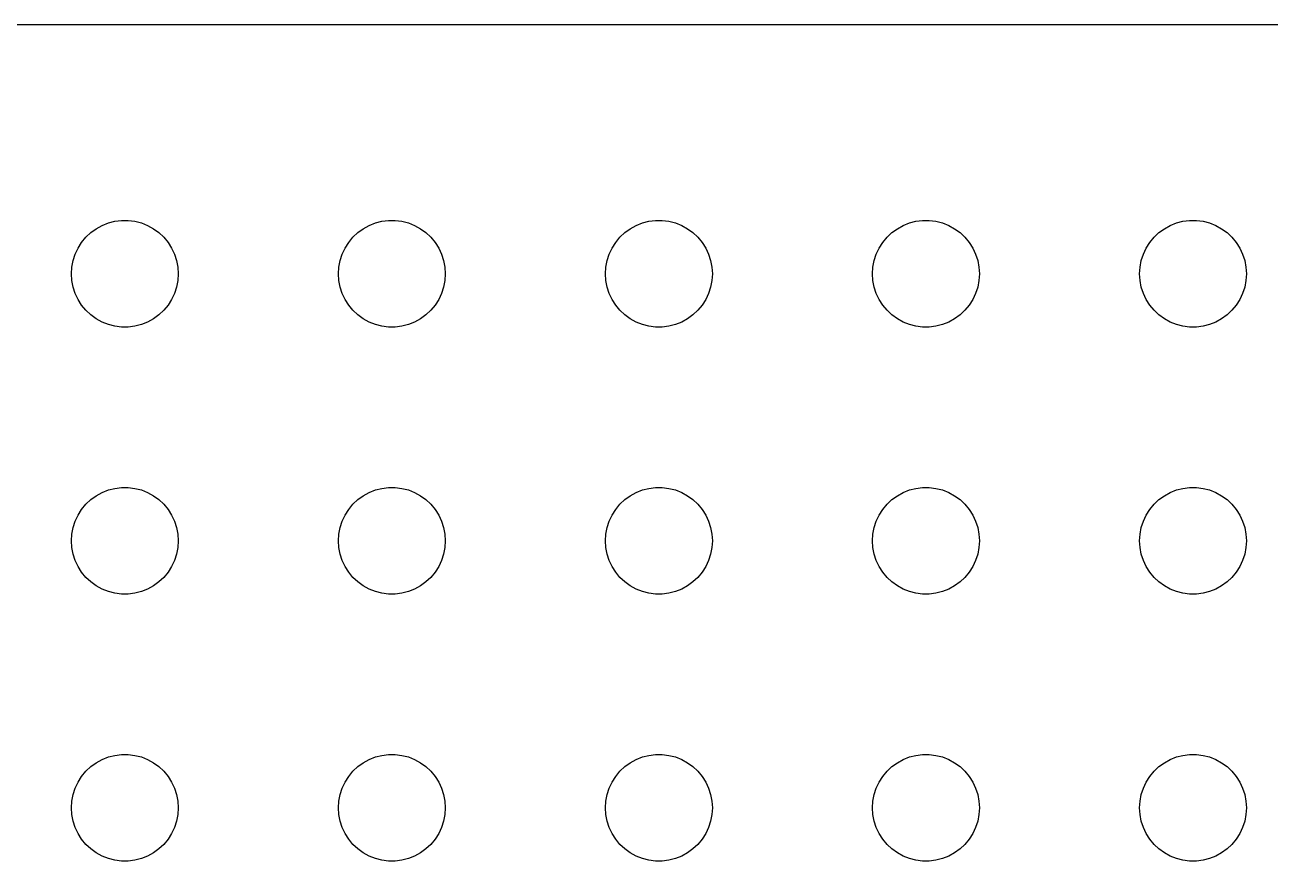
# Model space of a CAD drawing. Header units: metres. Extents: x -134 to 134, y 518 to 1078.
# Drawn here: x -70.31 to -35.33, y 598.5 to 621.99 of the extents above; entities that cross this region are included whole.
import ezdxf

# ---------------------------------------------------------------- set-up
doc = ezdxf.new("R2010")
doc.units = ezdxf.units.M

msp = doc.modelspace()

# ---------------------------------------------------------------- linework, layer by layer
for p, q in [((129.814, 621.99), (-129.814, 621.99)), ((-68.4561, 616.156), (-68.3037, 616.266)), ((-68.3037, 616.266), (-68.1387, 616.357)), ((-68.1387, 616.357), (-67.9635, 616.427)), ((-67.9635, 616.427), (-67.7811, 616.473)), ((-67.7811, 616.473), (-67.5942, 616.497)), ((-67.5942, 616.497), (-67.4058, 616.497)), ((-67.4058, 616.497), (-67.2189, 616.473)), ((-67.2189, 616.473), (-67.0365, 616.427)), ((-67.0365, 616.427), (-66.8613, 616.357)), ((-66.8613, 616.357), (-66.6963, 616.266)), ((-66.6963, 616.266), (-66.5439, 616.156)), ((-60.9561, 616.156), (-60.8037, 616.266)), ((-60.8037, 616.266), (-60.6387, 616.357)), ((-60.6387, 616.357), (-60.4635, 616.427)), ((-60.4635, 616.427), (-60.2811, 616.473)), ((-60.2811, 616.473), (-60.0942, 616.497)), ((-60.0942, 616.497), (-59.9058, 616.497)), ((-59.9058, 616.497), (-59.7189, 616.473)), ((-59.7189, 616.473), (-59.5365, 616.427)), ((-59.5365, 616.427), (-59.3613, 616.357)), ((-59.3613, 616.357), (-59.1963, 616.266)), ((-59.1963, 616.266), (-59.0439, 616.156)), ((-53.4561, 616.156), (-53.3037, 616.266)), ((-53.3037, 616.266), (-53.1387, 616.357)), ((-53.1387, 616.357), (-52.9635, 616.427)), ((-52.9635, 616.427), (-52.7811, 616.473)), ((-52.7811, 616.473), (-52.5942, 616.497)), ((-52.5942, 616.497), (-52.4058, 616.497)), ((-52.4058, 616.497), (-52.2189, 616.473)), ((-52.2189, 616.473), (-52.0365, 616.427)), ((-52.0365, 616.427), (-51.8613, 616.357)), ((-51.8613, 616.357), (-51.6963, 616.266)), ((-51.6963, 616.266), (-51.5439, 616.156)), ((-45.9561, 616.156), (-45.8037, 616.266)), ((-45.8037, 616.266), (-45.6387, 616.357)), ((-45.6387, 616.357), (-45.4635, 616.427)), ((-45.4635, 616.427), (-45.2811, 616.473)), ((-45.2811, 616.473), (-45.0942, 616.497)), ((-45.0942, 616.497), (-44.9058, 616.497)), ((-44.9058, 616.497), (-44.7189, 616.473)), ((-44.7189, 616.473), (-44.5365, 616.427)), ((-44.5365, 616.427), (-44.3613, 616.357)), ((-44.3613, 616.357), (-44.1963, 616.266)), ((-44.1963, 616.266), (-44.0439, 616.156)), ((-38.4561, 616.156), (-38.3037, 616.266)), ((-38.3037, 616.266), (-38.1387, 616.357)), ((-38.1387, 616.357), (-37.9635, 616.427)), ((-37.9635, 616.427), (-37.7811, 616.473)), ((-37.7811, 616.473), (-37.5942, 616.497)), ((-37.5942, 616.497), (-37.4058, 616.497)), ((-37.4058, 616.497), (-37.2189, 616.473)), ((-37.2189, 616.473), (-37.0365, 616.427)), ((-37.0365, 616.427), (-36.8613, 616.357)), ((-36.8613, 616.357), (-36.6963, 616.266)), ((-36.6963, 616.266), (-36.5439, 616.156)), ((-68.8145, 615.723), (-68.7135, 615.882)), ((-68.7135, 615.882), (-68.5934, 616.027)), ((-68.5934, 616.027), (-68.4561, 616.156)), ((-66.5439, 616.156), (-66.4065, 616.027)), ((-66.4065, 616.027), (-66.2865, 615.882)), ((-66.2865, 615.882), (-66.1855, 615.723)), ((-61.3145, 615.723), (-61.2135, 615.882)), ((-61.2135, 615.882), (-61.0934, 616.027)), ((-61.0934, 616.027), (-60.9561, 616.156)), ((-59.0439, 616.156), (-58.9065, 616.027)), ((-58.9065, 616.027), (-58.7865, 615.882)), ((-58.7865, 615.882), (-58.6855, 615.723)), ((-53.8145, 615.723), (-53.7135, 615.882)), ((-53.7135, 615.882), (-53.5934, 616.027)), ((-53.5934, 616.027), (-53.4561, 616.156)), ((-51.5439, 616.156), (-51.4065, 616.027)), ((-51.4065, 616.027), (-51.2865, 615.882)), ((-51.2865, 615.882), (-51.1855, 615.723)), ((-46.3145, 615.723), (-46.2135, 615.882)), ((-46.2135, 615.882), (-46.0934, 616.027)), ((-46.0934, 616.027), (-45.9561, 616.156)), ((-44.0439, 616.156), (-43.9065, 616.027)), ((-43.9065, 616.027), (-43.7865, 615.882)), ((-43.7865, 615.882), (-43.6855, 615.723)), ((-38.8145, 615.723), (-38.7135, 615.882)), ((-38.7135, 615.882), (-38.5934, 616.027)), ((-38.5934, 616.027), (-38.4561, 616.156)), ((-36.5439, 616.156), (-36.4065, 616.027)), ((-36.4065, 616.027), (-36.2865, 615.882)), ((-36.2865, 615.882), (-36.1855, 615.723)), ((-68.9529, 615.373), (-68.8947, 615.552)), ((-68.8947, 615.552), (-68.8145, 615.723)), ((-66.1855, 615.723), (-66.1053, 615.552)), ((-66.1053, 615.552), (-66.0471, 615.373)), ((-61.4529, 615.373), (-61.3947, 615.552)), ((-61.3947, 615.552), (-61.3145, 615.723)), ((-58.6855, 615.723), (-58.6053, 615.552)), ((-58.6053, 615.552), (-58.5471, 615.373)), ((-53.9529, 615.373), (-53.8947, 615.552)), ((-53.8947, 615.552), (-53.8145, 615.723)), ((-51.1855, 615.723), (-51.1053, 615.552)), ((-51.1053, 615.552), (-51.0471, 615.373)), ((-46.4529, 615.373), (-46.3947, 615.552)), ((-46.3947, 615.552), (-46.3145, 615.723)), ((-43.6855, 615.723), (-43.6053, 615.552)), ((-43.6053, 615.552), (-43.5471, 615.373)), ((-38.9529, 615.373), (-38.8947, 615.552)), ((-38.8947, 615.552), (-38.8145, 615.723)), ((-36.1855, 615.723), (-36.1053, 615.552)), ((-36.1053, 615.552), (-36.0471, 615.373)), ((-69, 615), (-68.9882, 615.188)), ((-68.9882, 615.188), (-68.9529, 615.373)), ((-66.0471, 615.373), (-66.0118, 615.188)), ((-66.0118, 615.188), (-66, 615)), ((-61.5, 615), (-61.4882, 615.188)), ((-61.4882, 615.188), (-61.4529, 615.373)), ((-58.5471, 615.373), (-58.5118, 615.188)), ((-58.5118, 615.188), (-58.5, 615)), ((-54, 615), (-53.9882, 615.188)), ((-53.9882, 615.188), (-53.9529, 615.373)), ((-51.0471, 615.373), (-51.0118, 615.188)), ((-51.0118, 615.188), (-51, 615)), ((-46.5, 615), (-46.4882, 615.188)), ((-46.4882, 615.188), (-46.4529, 615.373)), ((-43.5471, 615.373), (-43.5118, 615.188)), ((-43.5118, 615.188), (-43.5, 615)), ((-39, 615), (-38.9882, 615.188)), ((-38.9882, 615.188), (-38.9529, 615.373)), ((-36.0471, 615.373), (-36.0118, 615.188)), ((-36.0118, 615.188), (-36, 615)), ((-68.9882, 614.812), (-69, 615)), ((-66, 615), (-66.0118, 614.812)), ((-61.4882, 614.812), (-61.5, 615)), ((-58.5, 615), (-58.5118, 614.812)), ((-53.9882, 614.812), (-54, 615)), ((-51, 615), (-51.0118, 614.812)), ((-46.4882, 614.812), (-46.5, 615)), ((-43.5, 615), (-43.5118, 614.812)), ((-38.9882, 614.812), (-39, 615)), ((-36, 615), (-36.0118, 614.812)), ((-68.9529, 614.627), (-68.9882, 614.812)), ((-68.8947, 614.448), (-68.9529, 614.627)), ((-66.0471, 614.627), (-66.1053, 614.448)), ((-66.0118, 614.812), (-66.0471, 614.627)), ((-61.4529, 614.627), (-61.4882, 614.812)), ((-61.3947, 614.448), (-61.4529, 614.627)), ((-58.5471, 614.627), (-58.6053, 614.448)), ((-58.5118, 614.812), (-58.5471, 614.627)), ((-53.9529, 614.627), (-53.9882, 614.812)), ((-53.8947, 614.448), (-53.9529, 614.627)), ((-51.0471, 614.627), (-51.1053, 614.448)), ((-51.0118, 614.812), (-51.0471, 614.627)), ((-46.4529, 614.627), (-46.4882, 614.812)), ((-46.3947, 614.448), (-46.4529, 614.627)), ((-43.5471, 614.627), (-43.6053, 614.448)), ((-43.5118, 614.812), (-43.5471, 614.627)), ((-38.9529, 614.627), (-38.9882, 614.812)), ((-38.8947, 614.448), (-38.9529, 614.627)), ((-36.0471, 614.627), (-36.1053, 614.448)), ((-36.0118, 614.812), (-36.0471, 614.627)), ((-68.8145, 614.277), (-68.8947, 614.448)), ((-68.7135, 614.118), (-68.8145, 614.277)), ((-66.1855, 614.277), (-66.2865, 614.118)), ((-66.1053, 614.448), (-66.1855, 614.277)), ((-61.3145, 614.277), (-61.3947, 614.448)), ((-61.2135, 614.118), (-61.3145, 614.277)), ((-58.6855, 614.277), (-58.7865, 614.118)), ((-58.6053, 614.448), (-58.6855, 614.277)), ((-53.8145, 614.277), (-53.8947, 614.448)), ((-53.7135, 614.118), (-53.8145, 614.277)), ((-51.1855, 614.277), (-51.2865, 614.118)), ((-51.1053, 614.448), (-51.1855, 614.277)), ((-46.3145, 614.277), (-46.3947, 614.448)), ((-46.2135, 614.118), (-46.3145, 614.277)), ((-43.6855, 614.277), (-43.7865, 614.118)), ((-43.6053, 614.448), (-43.6855, 614.277)), ((-38.8145, 614.277), (-38.8947, 614.448)), ((-38.7135, 614.118), (-38.8145, 614.277)), ((-36.1855, 614.277), (-36.2865, 614.118)), ((-36.1053, 614.448), (-36.1855, 614.277)), ((-68.5934, 613.973), (-68.7135, 614.118)), ((-68.4561, 613.844), (-68.5934, 613.973)), ((-68.3037, 613.734), (-68.4561, 613.844)), ((-66.5439, 613.844), (-66.6963, 613.734)), ((-66.4065, 613.973), (-66.5439, 613.844)), ((-66.2865, 614.118), (-66.4065, 613.973)), ((-61.0934, 613.973), (-61.2135, 614.118)), ((-60.9561, 613.844), (-61.0934, 613.973)), ((-60.8037, 613.734), (-60.9561, 613.844)), ((-59.0439, 613.844), (-59.1963, 613.734)), ((-58.9065, 613.973), (-59.0439, 613.844)), ((-58.7865, 614.118), (-58.9065, 613.973)), ((-53.5934, 613.973), (-53.7135, 614.118)), ((-53.4561, 613.844), (-53.5934, 613.973)), ((-53.3037, 613.734), (-53.4561, 613.844)), ((-51.5439, 613.844), (-51.6963, 613.734)), ((-51.4065, 613.973), (-51.5439, 613.844)), ((-51.2865, 614.118), (-51.4065, 613.973)), ((-46.0934, 613.973), (-46.2135, 614.118)), ((-45.9561, 613.844), (-46.0934, 613.973)), ((-45.8037, 613.734), (-45.9561, 613.844)), ((-44.0439, 613.844), (-44.1963, 613.734)), ((-43.9065, 613.973), (-44.0439, 613.844)), ((-43.7865, 614.118), (-43.9065, 613.973)), ((-38.5934, 613.973), (-38.7135, 614.118)), ((-38.4561, 613.844), (-38.5934, 613.973)), ((-38.3037, 613.734), (-38.4561, 613.844)), ((-36.5439, 613.844), (-36.6963, 613.734)), ((-36.4065, 613.973), (-36.5439, 613.844)), ((-36.2865, 614.118), (-36.4065, 613.973)), ((-68.1387, 613.643), (-68.3037, 613.734)), ((-67.9635, 613.573), (-68.1387, 613.643)), ((-67.7811, 613.527), (-67.9635, 613.573)), ((-67.5942, 613.503), (-67.7811, 613.527)), ((-67.4058, 613.503), (-67.5942, 613.503)), ((-67.2189, 613.527), (-67.4058, 613.503)), ((-67.0365, 613.573), (-67.2189, 613.527)), ((-66.8613, 613.643), (-67.0365, 613.573)), ((-66.6963, 613.734), (-66.8613, 613.643)), ((-60.6387, 613.643), (-60.8037, 613.734)), ((-60.4635, 613.573), (-60.6387, 613.643)), ((-60.2811, 613.527), (-60.4635, 613.573)), ((-60.0942, 613.503), (-60.2811, 613.527)), ((-59.9058, 613.503), (-60.0942, 613.503)), ((-59.7189, 613.527), (-59.9058, 613.503)), ((-59.5365, 613.573), (-59.7189, 613.527)), ((-59.3613, 613.643), (-59.5365, 613.573)), ((-59.1963, 613.734), (-59.3613, 613.643)), ((-53.1387, 613.643), (-53.3037, 613.734)), ((-52.9635, 613.573), (-53.1387, 613.643)), ((-52.7811, 613.527), (-52.9635, 613.573)), ((-52.5942, 613.503), (-52.7811, 613.527)), ((-52.4058, 613.503), (-52.5942, 613.503)), ((-52.2189, 613.527), (-52.4058, 613.503)), ((-52.0365, 613.573), (-52.2189, 613.527)), ((-51.8613, 613.643), (-52.0365, 613.573)), ((-51.6963, 613.734), (-51.8613, 613.643)), ((-45.6387, 613.643), (-45.8037, 613.734)), ((-45.4635, 613.573), (-45.6387, 613.643)), ((-45.2811, 613.527), (-45.4635, 613.573)), ((-45.0942, 613.503), (-45.2811, 613.527)), ((-44.9058, 613.503), (-45.0942, 613.503)), ((-44.7189, 613.527), (-44.9058, 613.503)), ((-44.5365, 613.573), (-44.7189, 613.527)), ((-44.3613, 613.643), (-44.5365, 613.573)), ((-44.1963, 613.734), (-44.3613, 613.643)), ((-38.1387, 613.643), (-38.3037, 613.734)), ((-37.9635, 613.573), (-38.1387, 613.643)), ((-37.7811, 613.527), (-37.9635, 613.573)), ((-37.5942, 613.503), (-37.7811, 613.527)), ((-37.4058, 613.503), (-37.5942, 613.503)), ((-37.2189, 613.527), (-37.4058, 613.503)), ((-37.0365, 613.573), (-37.2189, 613.527)), ((-36.8613, 613.643), (-37.0365, 613.573)), ((-36.6963, 613.734), (-36.8613, 613.643)), ((-68.1387, 608.857), (-67.9635, 608.927)), ((-67.9635, 608.927), (-67.7811, 608.973)), ((-67.7811, 608.973), (-67.5942, 608.997)), ((-67.5942, 608.997), (-67.4058, 608.997)), ((-67.4058, 608.997), (-67.2189, 608.973)), ((-67.2189, 608.973), (-67.0365, 608.927)), ((-67.0365, 608.927), (-66.8613, 608.857)), ((-60.6387, 608.857), (-60.4635, 608.927)), ((-60.4635, 608.927), (-60.2811, 608.973)), ((-60.2811, 608.973), (-60.0942, 608.997)), ((-60.0942, 608.997), (-59.9058, 608.997)), ((-59.9058, 608.997), (-59.7189, 608.973)), ((-59.7189, 608.973), (-59.5365, 608.927)), ((-59.5365, 608.927), (-59.3613, 608.857)), ((-53.1387, 608.857), (-52.9635, 608.927)), ((-52.9635, 608.927), (-52.7811, 608.973)), ((-52.7811, 608.973), (-52.5942, 608.997)), ((-52.5942, 608.997), (-52.4058, 608.997)), ((-52.4058, 608.997), (-52.2189, 608.973)), ((-52.2189, 608.973), (-52.0365, 608.927)), ((-52.0365, 608.927), (-51.8613, 608.857)), ((-45.6387, 608.857), (-45.4635, 608.927)), ((-45.4635, 608.927), (-45.2811, 608.973)), ((-45.2811, 608.973), (-45.0942, 608.997)), ((-45.0942, 608.997), (-44.9058, 608.997)), ((-44.9058, 608.997), (-44.7189, 608.973)), ((-44.7189, 608.973), (-44.5365, 608.927)), ((-44.5365, 608.927), (-44.3613, 608.857)), ((-38.1387, 608.857), (-37.9635, 608.927)), ((-37.9635, 608.927), (-37.7811, 608.973)), ((-37.7811, 608.973), (-37.5942, 608.997)), ((-37.5942, 608.997), (-37.4058, 608.997)), ((-37.4058, 608.997), (-37.2189, 608.973)), ((-37.2189, 608.973), (-37.0365, 608.927)), ((-37.0365, 608.927), (-36.8613, 608.857)), ((-68.5934, 608.527), (-68.4561, 608.656)), ((-68.4561, 608.656), (-68.3037, 608.766)), ((-68.3037, 608.766), (-68.1387, 608.857)), ((-66.8613, 608.857), (-66.6963, 608.766)), ((-66.6963, 608.766), (-66.5439, 608.656)), ((-66.5439, 608.656), (-66.4065, 608.527)), ((-61.0934, 608.527), (-60.9561, 608.656)), ((-60.9561, 608.656), (-60.8037, 608.766)), ((-60.8037, 608.766), (-60.6387, 608.857)), ((-59.3613, 608.857), (-59.1963, 608.766)), ((-59.1963, 608.766), (-59.0439, 608.656)), ((-59.0439, 608.656), (-58.9065, 608.527)), ((-53.5934, 608.527), (-53.4561, 608.656)), ((-53.4561, 608.656), (-53.3037, 608.766)), ((-53.3037, 608.766), (-53.1387, 608.857)), ((-51.8613, 608.857), (-51.6963, 608.766)), ((-51.6963, 608.766), (-51.5439, 608.656)), ((-51.5439, 608.656), (-51.4065, 608.527)), ((-46.0934, 608.527), (-45.9561, 608.656)), ((-45.9561, 608.656), (-45.8037, 608.766)), ((-45.8037, 608.766), (-45.6387, 608.857)), ((-44.3613, 608.857), (-44.1963, 608.766)), ((-44.1963, 608.766), (-44.0439, 608.656)), ((-44.0439, 608.656), (-43.9065, 608.527)), ((-38.5934, 608.527), (-38.4561, 608.656)), ((-38.4561, 608.656), (-38.3037, 608.766)), ((-38.3037, 608.766), (-38.1387, 608.857)), ((-36.8613, 608.857), (-36.6963, 608.766)), ((-36.6963, 608.766), (-36.5439, 608.656)), ((-36.5439, 608.656), (-36.4065, 608.527)), ((-68.8947, 608.052), (-68.8145, 608.223)), ((-68.8145, 608.223), (-68.7135, 608.382)), ((-68.7135, 608.382), (-68.5934, 608.527)), ((-66.4065, 608.527), (-66.2865, 608.382)), ((-66.2865, 608.382), (-66.1855, 608.223)), ((-66.1855, 608.223), (-66.1053, 608.052)), ((-61.3947, 608.052), (-61.3145, 608.223)), ((-61.3145, 608.223), (-61.2135, 608.382)), ((-61.2135, 608.382), (-61.0934, 608.527)), ((-58.9065, 608.527), (-58.7865, 608.382)), ((-58.7865, 608.382), (-58.6855, 608.223)), ((-58.6855, 608.223), (-58.6053, 608.052)), ((-53.8947, 608.052), (-53.8145, 608.223)), ((-53.8145, 608.223), (-53.7135, 608.382)), ((-53.7135, 608.382), (-53.5934, 608.527)), ((-51.4065, 608.527), (-51.2865, 608.382)), ((-51.2865, 608.382), (-51.1855, 608.223)), ((-51.1855, 608.223), (-51.1053, 608.052)), ((-46.3947, 608.052), (-46.3145, 608.223)), ((-46.3145, 608.223), (-46.2135, 608.382)), ((-46.2135, 608.382), (-46.0934, 608.527)), ((-43.9065, 608.527), (-43.7865, 608.382)), ((-43.7865, 608.382), (-43.6855, 608.223)), ((-43.6855, 608.223), (-43.6053, 608.052)), ((-38.8947, 608.052), (-38.8145, 608.223)), ((-38.8145, 608.223), (-38.7135, 608.382)), ((-38.7135, 608.382), (-38.5934, 608.527)), ((-36.4065, 608.527), (-36.2865, 608.382)), ((-36.2865, 608.382), (-36.1855, 608.223)), ((-36.1855, 608.223), (-36.1053, 608.052)), ((-68.9882, 607.688), (-68.9529, 607.873)), ((-68.9529, 607.873), (-68.8947, 608.052)), ((-66.1053, 608.052), (-66.0471, 607.873)), ((-66.0471, 607.873), (-66.0118, 607.688)), ((-61.4882, 607.688), (-61.4529, 607.873)), ((-61.4529, 607.873), (-61.3947, 608.052)), ((-58.6053, 608.052), (-58.5471, 607.873)), ((-58.5471, 607.873), (-58.5118, 607.688)), ((-53.9882, 607.688), (-53.9529, 607.873)), ((-53.9529, 607.873), (-53.8947, 608.052)), ((-51.1053, 608.052), (-51.0471, 607.873)), ((-51.0471, 607.873), (-51.0118, 607.688)), ((-46.4882, 607.688), (-46.4529, 607.873)), ((-46.4529, 607.873), (-46.3947, 608.052)), ((-43.6053, 608.052), (-43.5471, 607.873)), ((-43.5471, 607.873), (-43.5118, 607.688)), ((-38.9882, 607.688), (-38.9529, 607.873)), ((-38.9529, 607.873), (-38.8947, 608.052)), ((-36.1053, 608.052), (-36.0471, 607.873)), ((-36.0471, 607.873), (-36.0118, 607.688)), ((-69, 607.5), (-68.9882, 607.688)), ((-68.9882, 607.312), (-69, 607.5)), ((-66.0118, 607.688), (-66, 607.5)), ((-66, 607.5), (-66.0118, 607.312)), ((-61.5, 607.5), (-61.4882, 607.688)), ((-61.4882, 607.312), (-61.5, 607.5)), ((-58.5118, 607.688), (-58.5, 607.5)), ((-58.5, 607.5), (-58.5118, 607.312)), ((-54, 607.5), (-53.9882, 607.688)), ((-53.9882, 607.312), (-54, 607.5)), ((-51.0118, 607.688), (-51, 607.5)), ((-51, 607.5), (-51.0118, 607.312)), ((-46.5, 607.5), (-46.4882, 607.688)), ((-46.4882, 607.312), (-46.5, 607.5)), ((-43.5118, 607.688), (-43.5, 607.5)), ((-43.5, 607.5), (-43.5118, 607.312)), ((-39, 607.5), (-38.9882, 607.688)), ((-38.9882, 607.312), (-39, 607.5)), ((-36.0118, 607.688), (-36, 607.5)), ((-36, 607.5), (-36.0118, 607.312)), ((-68.9529, 607.127), (-68.9882, 607.312)), ((-66.0118, 607.312), (-66.0471, 607.127)), ((-61.4529, 607.127), (-61.4882, 607.312)), ((-58.5118, 607.312), (-58.5471, 607.127)), ((-53.9529, 607.127), (-53.9882, 607.312)), ((-51.0118, 607.312), (-51.0471, 607.127)), ((-46.4529, 607.127), (-46.4882, 607.312)), ((-43.5118, 607.312), (-43.5471, 607.127)), ((-38.9529, 607.127), (-38.9882, 607.312)), ((-36.0118, 607.312), (-36.0471, 607.127)), ((-68.8947, 606.948), (-68.9529, 607.127)), ((-68.8145, 606.777), (-68.8947, 606.948)), ((-66.1053, 606.948), (-66.1855, 606.777)), ((-66.0471, 607.127), (-66.1053, 606.948)), ((-61.3947, 606.948), (-61.4529, 607.127)), ((-61.3145, 606.777), (-61.3947, 606.948)), ((-58.6053, 606.948), (-58.6855, 606.777)), ((-58.5471, 607.127), (-58.6053, 606.948)), ((-53.8947, 606.948), (-53.9529, 607.127)), ((-53.8145, 606.777), (-53.8947, 606.948)), ((-51.1053, 606.948), (-51.1855, 606.777)), ((-51.0471, 607.127), (-51.1053, 606.948)), ((-46.3947, 606.948), (-46.4529, 607.127)), ((-46.3145, 606.777), (-46.3947, 606.948)), ((-43.6053, 606.948), (-43.6855, 606.777)), ((-43.5471, 607.127), (-43.6053, 606.948)), ((-38.8947, 606.948), (-38.9529, 607.127)), ((-38.8145, 606.777), (-38.8947, 606.948)), ((-36.1053, 606.948), (-36.1855, 606.777)), ((-36.0471, 607.127), (-36.1053, 606.948)), ((-68.7135, 606.618), (-68.8145, 606.777)), ((-68.5934, 606.473), (-68.7135, 606.618)), ((-68.4561, 606.344), (-68.5934, 606.473)), ((-66.4065, 606.473), (-66.5439, 606.344)), ((-66.2865, 606.618), (-66.4065, 606.473)), ((-66.1855, 606.777), (-66.2865, 606.618)), ((-61.2135, 606.618), (-61.3145, 606.777)), ((-61.0934, 606.473), (-61.2135, 606.618)), ((-60.9561, 606.344), (-61.0934, 606.473)), ((-58.9065, 606.473), (-59.0439, 606.344)), ((-58.7865, 606.618), (-58.9065, 606.473)), ((-58.6855, 606.777), (-58.7865, 606.618)), ((-53.7135, 606.618), (-53.8145, 606.777)), ((-53.5934, 606.473), (-53.7135, 606.618)), ((-53.4561, 606.344), (-53.5934, 606.473)), ((-51.4065, 606.473), (-51.5439, 606.344)), ((-51.2865, 606.618), (-51.4065, 606.473)), ((-51.1855, 606.777), (-51.2865, 606.618)), ((-46.2135, 606.618), (-46.3145, 606.777)), ((-46.0934, 606.473), (-46.2135, 606.618)), ((-45.9561, 606.344), (-46.0934, 606.473)), ((-43.9065, 606.473), (-44.0439, 606.344)), ((-43.7865, 606.618), (-43.9065, 606.473)), ((-43.6855, 606.777), (-43.7865, 606.618)), ((-38.7135, 606.618), (-38.8145, 606.777)), ((-38.5934, 606.473), (-38.7135, 606.618)), ((-38.4561, 606.344), (-38.5934, 606.473)), ((-36.4065, 606.473), (-36.5439, 606.344)), ((-36.2865, 606.618), (-36.4065, 606.473)), ((-36.1855, 606.777), (-36.2865, 606.618)), ((-68.3037, 606.234), (-68.4561, 606.344)), ((-68.1387, 606.143), (-68.3037, 606.234)), ((-67.9635, 606.073), (-68.1387, 606.143)), ((-66.8613, 606.143), (-67.0365, 606.073)), ((-66.6963, 606.234), (-66.8613, 606.143)), ((-66.5439, 606.344), (-66.6963, 606.234)), ((-60.8037, 606.234), (-60.9561, 606.344)), ((-60.6387, 606.143), (-60.8037, 606.234)), ((-60.4635, 606.073), (-60.6387, 606.143)), ((-59.3613, 606.143), (-59.5365, 606.073)), ((-59.1963, 606.234), (-59.3613, 606.143)), ((-59.0439, 606.344), (-59.1963, 606.234)), ((-53.3037, 606.234), (-53.4561, 606.344)), ((-53.1387, 606.143), (-53.3037, 606.234)), ((-52.9635, 606.073), (-53.1387, 606.143)), ((-51.8613, 606.143), (-52.0365, 606.073)), ((-51.6963, 606.234), (-51.8613, 606.143)), ((-51.5439, 606.344), (-51.6963, 606.234)), ((-45.8037, 606.234), (-45.9561, 606.344)), ((-45.6387, 606.143), (-45.8037, 606.234)), ((-45.4635, 606.073), (-45.6387, 606.143)), ((-44.3613, 606.143), (-44.5365, 606.073)), ((-44.1963, 606.234), (-44.3613, 606.143)), ((-44.0439, 606.344), (-44.1963, 606.234)), ((-38.3037, 606.234), (-38.4561, 606.344)), ((-38.1387, 606.143), (-38.3037, 606.234)), ((-37.9635, 606.073), (-38.1387, 606.143)), ((-36.8613, 606.143), (-37.0365, 606.073)), ((-36.6963, 606.234), (-36.8613, 606.143)), ((-36.5439, 606.344), (-36.6963, 606.234)), ((-67.7811, 606.027), (-67.9635, 606.073)), ((-67.5942, 606.003), (-67.7811, 606.027)), ((-67.4058, 606.003), (-67.5942, 606.003)), ((-67.2189, 606.027), (-67.4058, 606.003)), ((-67.0365, 606.073), (-67.2189, 606.027)), ((-60.2811, 606.027), (-60.4635, 606.073)), ((-60.0942, 606.003), (-60.2811, 606.027)), ((-59.9058, 606.003), (-60.0942, 606.003)), ((-59.7189, 606.027), (-59.9058, 606.003)), ((-59.5365, 606.073), (-59.7189, 606.027)), ((-52.7811, 606.027), (-52.9635, 606.073)), ((-52.5942, 606.003), (-52.7811, 606.027)), ((-52.4058, 606.003), (-52.5942, 606.003)), ((-52.2189, 606.027), (-52.4058, 606.003)), ((-52.0365, 606.073), (-52.2189, 606.027)), ((-45.2811, 606.027), (-45.4635, 606.073)), ((-45.0942, 606.003), (-45.2811, 606.027)), ((-44.9058, 606.003), (-45.0942, 606.003)), ((-44.7189, 606.027), (-44.9058, 606.003)), ((-44.5365, 606.073), (-44.7189, 606.027)), ((-37.7811, 606.027), (-37.9635, 606.073)), ((-37.5942, 606.003), (-37.7811, 606.027)), ((-37.4058, 606.003), (-37.5942, 606.003)), ((-37.2189, 606.027), (-37.4058, 606.003)), ((-37.0365, 606.073), (-37.2189, 606.027)), ((-68.4561, 601.156), (-68.3037, 601.266)), ((-68.3037, 601.266), (-68.1387, 601.357)), ((-68.1387, 601.357), (-67.9635, 601.427)), ((-67.9635, 601.427), (-67.7811, 601.473)), ((-67.7811, 601.473), (-67.5942, 601.497)), ((-67.5942, 601.497), (-67.4058, 601.497)), ((-67.4058, 601.497), (-67.2189, 601.473)), ((-67.2189, 601.473), (-67.0365, 601.427)), ((-67.0365, 601.427), (-66.8613, 601.357)), ((-66.8613, 601.357), (-66.6963, 601.266)), ((-66.6963, 601.266), (-66.5439, 601.156)), ((-60.9561, 601.156), (-60.8037, 601.266)), ((-60.8037, 601.266), (-60.6387, 601.357)), ((-60.6387, 601.357), (-60.4635, 601.427)), ((-60.4635, 601.427), (-60.2811, 601.473)), ((-60.2811, 601.473), (-60.0942, 601.497)), ((-60.0942, 601.497), (-59.9058, 601.497)), ((-59.9058, 601.497), (-59.7189, 601.473)), ((-59.7189, 601.473), (-59.5365, 601.427)), ((-59.5365, 601.427), (-59.3613, 601.357)), ((-59.3613, 601.357), (-59.1963, 601.266)), ((-59.1963, 601.266), (-59.0439, 601.156)), ((-53.4561, 601.156), (-53.3037, 601.266)), ((-53.3037, 601.266), (-53.1387, 601.357)), ((-53.1387, 601.357), (-52.9635, 601.427)), ((-52.9635, 601.427), (-52.7811, 601.473)), ((-52.7811, 601.473), (-52.5942, 601.497)), ((-52.5942, 601.497), (-52.4058, 601.497)), ((-52.4058, 601.497), (-52.2189, 601.473)), ((-52.2189, 601.473), (-52.0365, 601.427)), ((-52.0365, 601.427), (-51.8613, 601.357)), ((-51.8613, 601.357), (-51.6963, 601.266)), ((-51.6963, 601.266), (-51.5439, 601.156)), ((-45.9561, 601.156), (-45.8037, 601.266)), ((-45.8037, 601.266), (-45.6387, 601.357)), ((-45.6387, 601.357), (-45.4635, 601.427)), ((-45.4635, 601.427), (-45.2811, 601.473)), ((-45.2811, 601.473), (-45.0942, 601.497)), ((-45.0942, 601.497), (-44.9058, 601.497)), ((-44.9058, 601.497), (-44.7189, 601.473)), ((-44.7189, 601.473), (-44.5365, 601.427)), ((-44.5365, 601.427), (-44.3613, 601.357)), ((-44.3613, 601.357), (-44.1963, 601.266)), ((-44.1963, 601.266), (-44.0439, 601.156)), ((-38.4561, 601.156), (-38.3037, 601.266)), ((-38.3037, 601.266), (-38.1387, 601.357)), ((-38.1387, 601.357), (-37.9635, 601.427)), ((-37.9635, 601.427), (-37.7811, 601.473)), ((-37.7811, 601.473), (-37.5942, 601.497)), ((-37.5942, 601.497), (-37.4058, 601.497)), ((-37.4058, 601.497), (-37.2189, 601.473)), ((-37.2189, 601.473), (-37.0365, 601.427)), ((-37.0365, 601.427), (-36.8613, 601.357)), ((-36.8613, 601.357), (-36.6963, 601.266)), ((-36.6963, 601.266), (-36.5439, 601.156)), ((-68.8145, 600.723), (-68.7135, 600.882)), ((-68.7135, 600.882), (-68.5934, 601.027)), ((-68.5934, 601.027), (-68.4561, 601.156)), ((-66.5439, 601.156), (-66.4065, 601.027)), ((-66.4065, 601.027), (-66.2865, 600.882)), ((-66.2865, 600.882), (-66.1855, 600.723)), ((-61.3145, 600.723), (-61.2135, 600.882)), ((-61.2135, 600.882), (-61.0934, 601.027)), ((-61.0934, 601.027), (-60.9561, 601.156)), ((-59.0439, 601.156), (-58.9065, 601.027)), ((-58.9065, 601.027), (-58.7865, 600.882)), ((-58.7865, 600.882), (-58.6855, 600.723)), ((-53.8145, 600.723), (-53.7135, 600.882)), ((-53.7135, 600.882), (-53.5934, 601.027)), ((-53.5934, 601.027), (-53.4561, 601.156)), ((-51.5439, 601.156), (-51.4065, 601.027)), ((-51.4065, 601.027), (-51.2865, 600.882)), ((-51.2865, 600.882), (-51.1855, 600.723)), ((-46.3145, 600.723), (-46.2135, 600.882)), ((-46.2135, 600.882), (-46.0934, 601.027)), ((-46.0934, 601.027), (-45.9561, 601.156)), ((-44.0439, 601.156), (-43.9065, 601.027)), ((-43.9065, 601.027), (-43.7865, 600.882)), ((-43.7865, 600.882), (-43.6855, 600.723)), ((-38.8145, 600.723), (-38.7135, 600.882)), ((-38.7135, 600.882), (-38.5934, 601.027)), ((-38.5934, 601.027), (-38.4561, 601.156)), ((-36.5439, 601.156), (-36.4065, 601.027)), ((-36.4065, 601.027), (-36.2865, 600.882)), ((-36.2865, 600.882), (-36.1855, 600.723)), ((-68.9529, 600.373), (-68.8947, 600.552)), ((-68.8947, 600.552), (-68.8145, 600.723)), ((-66.1855, 600.723), (-66.1053, 600.552)), ((-66.1053, 600.552), (-66.0471, 600.373)), ((-61.4529, 600.373), (-61.3947, 600.552)), ((-61.3947, 600.552), (-61.3145, 600.723)), ((-58.6855, 600.723), (-58.6053, 600.552)), ((-58.6053, 600.552), (-58.5471, 600.373)), ((-53.9529, 600.373), (-53.8947, 600.552)), ((-53.8947, 600.552), (-53.8145, 600.723)), ((-51.1855, 600.723), (-51.1053, 600.552)), ((-51.1053, 600.552), (-51.0471, 600.373)), ((-46.4529, 600.373), (-46.3947, 600.552)), ((-46.3947, 600.552), (-46.3145, 600.723)), ((-43.6855, 600.723), (-43.6053, 600.552)), ((-43.6053, 600.552), (-43.5471, 600.373)), ((-38.9529, 600.373), (-38.8947, 600.552)), ((-38.8947, 600.552), (-38.8145, 600.723)), ((-36.1855, 600.723), (-36.1053, 600.552)), ((-36.1053, 600.552), (-36.0471, 600.373)), ((-69, 600), (-68.9882, 600.188)), ((-68.9882, 600.188), (-68.9529, 600.373)), ((-66.0471, 600.373), (-66.0118, 600.188)), ((-66.0118, 600.188), (-66, 600)), ((-61.5, 600), (-61.4882, 600.188)), ((-61.4882, 600.188), (-61.4529, 600.373)), ((-58.5471, 600.373), (-58.5118, 600.188)), ((-58.5118, 600.188), (-58.5, 600)), ((-54, 600), (-53.9882, 600.188)), ((-53.9882, 600.188), (-53.9529, 600.373)), ((-51.0471, 600.373), (-51.0118, 600.188)), ((-51.0118, 600.188), (-51, 600)), ((-46.5, 600), (-46.4882, 600.188)), ((-46.4882, 600.188), (-46.4529, 600.373)), ((-43.5471, 600.373), (-43.5118, 600.188)), ((-43.5118, 600.188), (-43.5, 600)), ((-39, 600), (-38.9882, 600.188)), ((-38.9882, 600.188), (-38.9529, 600.373)), ((-36.0471, 600.373), (-36.0118, 600.188)), ((-36.0118, 600.188), (-36, 600)), ((-68.9882, 599.812), (-69, 600)), ((-68.9529, 599.627), (-68.9882, 599.812)), ((-66.0118, 599.812), (-66.0471, 599.627)), ((-66, 600), (-66.0118, 599.812)), ((-61.4882, 599.812), (-61.5, 600)), ((-61.4529, 599.627), (-61.4882, 599.812)), ((-58.5118, 599.812), (-58.5471, 599.627)), ((-58.5, 600), (-58.5118, 599.812)), ((-53.9882, 599.812), (-54, 600)), ((-53.9529, 599.627), (-53.9882, 599.812)), ((-51.0118, 599.812), (-51.0471, 599.627)), ((-51, 600), (-51.0118, 599.812)), ((-46.4882, 599.812), (-46.5, 600)), ((-46.4529, 599.627), (-46.4882, 599.812)), ((-43.5118, 599.812), (-43.5471, 599.627)), ((-43.5, 600), (-43.5118, 599.812)), ((-38.9882, 599.812), (-39, 600)), ((-38.9529, 599.627), (-38.9882, 599.812)), ((-36.0118, 599.812), (-36.0471, 599.627)), ((-36, 600), (-36.0118, 599.812)), ((-68.8947, 599.448), (-68.9529, 599.627)), ((-68.8145, 599.277), (-68.8947, 599.448)), ((-66.1053, 599.448), (-66.1855, 599.277)), ((-66.0471, 599.627), (-66.1053, 599.448)), ((-61.3947, 599.448), (-61.4529, 599.627)), ((-61.3145, 599.277), (-61.3947, 599.448)), ((-58.6053, 599.448), (-58.6855, 599.277)), ((-58.5471, 599.627), (-58.6053, 599.448)), ((-53.8947, 599.448), (-53.9529, 599.627)), ((-53.8145, 599.277), (-53.8947, 599.448)), ((-51.1053, 599.448), (-51.1855, 599.277)), ((-51.0471, 599.627), (-51.1053, 599.448)), ((-46.3947, 599.448), (-46.4529, 599.627)), ((-46.3145, 599.277), (-46.3947, 599.448)), ((-43.6053, 599.448), (-43.6855, 599.277)), ((-43.5471, 599.627), (-43.6053, 599.448)), ((-38.8947, 599.448), (-38.9529, 599.627)), ((-38.8145, 599.277), (-38.8947, 599.448)), ((-36.1053, 599.448), (-36.1855, 599.277)), ((-36.0471, 599.627), (-36.1053, 599.448)), ((-68.7135, 599.118), (-68.8145, 599.277)), ((-68.5934, 598.973), (-68.7135, 599.118)), ((-66.2865, 599.118), (-66.4065, 598.973)), ((-66.1855, 599.277), (-66.2865, 599.118)), ((-61.2135, 599.118), (-61.3145, 599.277)), ((-61.0934, 598.973), (-61.2135, 599.118)), ((-58.7865, 599.118), (-58.9065, 598.973)), ((-58.6855, 599.277), (-58.7865, 599.118)), ((-53.7135, 599.118), (-53.8145, 599.277)), ((-53.5934, 598.973), (-53.7135, 599.118)), ((-51.2865, 599.118), (-51.4065, 598.973)), ((-51.1855, 599.277), (-51.2865, 599.118)), ((-46.2135, 599.118), (-46.3145, 599.277)), ((-46.0934, 598.973), (-46.2135, 599.118)), ((-43.7865, 599.118), (-43.9065, 598.973)), ((-43.6855, 599.277), (-43.7865, 599.118)), ((-38.7135, 599.118), (-38.8145, 599.277)), ((-38.5934, 598.973), (-38.7135, 599.118)), ((-36.2865, 599.118), (-36.4065, 598.973)), ((-36.1855, 599.277), (-36.2865, 599.118)), ((-68.4561, 598.844), (-68.5934, 598.973)), ((-68.3037, 598.734), (-68.4561, 598.844)), ((-66.5439, 598.844), (-66.6963, 598.734)), ((-66.4065, 598.973), (-66.5439, 598.844)), ((-60.9561, 598.844), (-61.0934, 598.973)), ((-60.8037, 598.734), (-60.9561, 598.844)), ((-59.0439, 598.844), (-59.1963, 598.734)), ((-58.9065, 598.973), (-59.0439, 598.844)), ((-53.4561, 598.844), (-53.5934, 598.973)), ((-53.3037, 598.734), (-53.4561, 598.844)), ((-51.5439, 598.844), (-51.6963, 598.734)), ((-51.4065, 598.973), (-51.5439, 598.844)), ((-45.9561, 598.844), (-46.0934, 598.973)), ((-45.8037, 598.734), (-45.9561, 598.844)), ((-44.0439, 598.844), (-44.1963, 598.734)), ((-43.9065, 598.973), (-44.0439, 598.844)), ((-38.4561, 598.844), (-38.5934, 598.973)), ((-38.3037, 598.734), (-38.4561, 598.844)), ((-36.5439, 598.844), (-36.6963, 598.734)), ((-36.4065, 598.973), (-36.5439, 598.844)), ((-68.1387, 598.643), (-68.3037, 598.734)), ((-67.9635, 598.573), (-68.1387, 598.643)), ((-67.7811, 598.527), (-67.9635, 598.573)), ((-67.5942, 598.503), (-67.7811, 598.527)), ((-67.4058, 598.503), (-67.5942, 598.503)), ((-67.2189, 598.527), (-67.4058, 598.503)), ((-67.0365, 598.573), (-67.2189, 598.527)), ((-66.8613, 598.643), (-67.0365, 598.573)), ((-66.6963, 598.734), (-66.8613, 598.643)), ((-60.6387, 598.643), (-60.8037, 598.734)), ((-60.4635, 598.573), (-60.6387, 598.643)), ((-60.2811, 598.527), (-60.4635, 598.573)), ((-60.0942, 598.503), (-60.2811, 598.527)), ((-59.9058, 598.503), (-60.0942, 598.503)), ((-59.7189, 598.527), (-59.9058, 598.503)), ((-59.5365, 598.573), (-59.7189, 598.527)), ((-59.3613, 598.643), (-59.5365, 598.573)), ((-59.1963, 598.734), (-59.3613, 598.643)), ((-53.1387, 598.643), (-53.3037, 598.734)), ((-52.9635, 598.573), (-53.1387, 598.643)), ((-52.7811, 598.527), (-52.9635, 598.573)), ((-52.5942, 598.503), (-52.7811, 598.527)), ((-52.4058, 598.503), (-52.5942, 598.503)), ((-52.2189, 598.527), (-52.4058, 598.503)), ((-52.0365, 598.573), (-52.2189, 598.527)), ((-51.8613, 598.643), (-52.0365, 598.573)), ((-51.6963, 598.734), (-51.8613, 598.643)), ((-45.6387, 598.643), (-45.8037, 598.734)), ((-45.4635, 598.573), (-45.6387, 598.643)), ((-45.2811, 598.527), (-45.4635, 598.573)), ((-45.0942, 598.503), (-45.2811, 598.527)), ((-44.9058, 598.503), (-45.0942, 598.503)), ((-44.7189, 598.527), (-44.9058, 598.503)), ((-44.5365, 598.573), (-44.7189, 598.527)), ((-44.3613, 598.643), (-44.5365, 598.573)), ((-44.1963, 598.734), (-44.3613, 598.643)), ((-38.1387, 598.643), (-38.3037, 598.734)), ((-37.9635, 598.573), (-38.1387, 598.643)), ((-37.7811, 598.527), (-37.9635, 598.573)), ((-37.5942, 598.503), (-37.7811, 598.527)), ((-37.4058, 598.503), (-37.5942, 598.503)), ((-37.2189, 598.527), (-37.4058, 598.503)), ((-37.0365, 598.573), (-37.2189, 598.527)), ((-36.8613, 598.643), (-37.0365, 598.573)), ((-36.6963, 598.734), (-36.8613, 598.643))]:
    msp.add_line(p, q)

doc.saveas('drawing.dxf')
